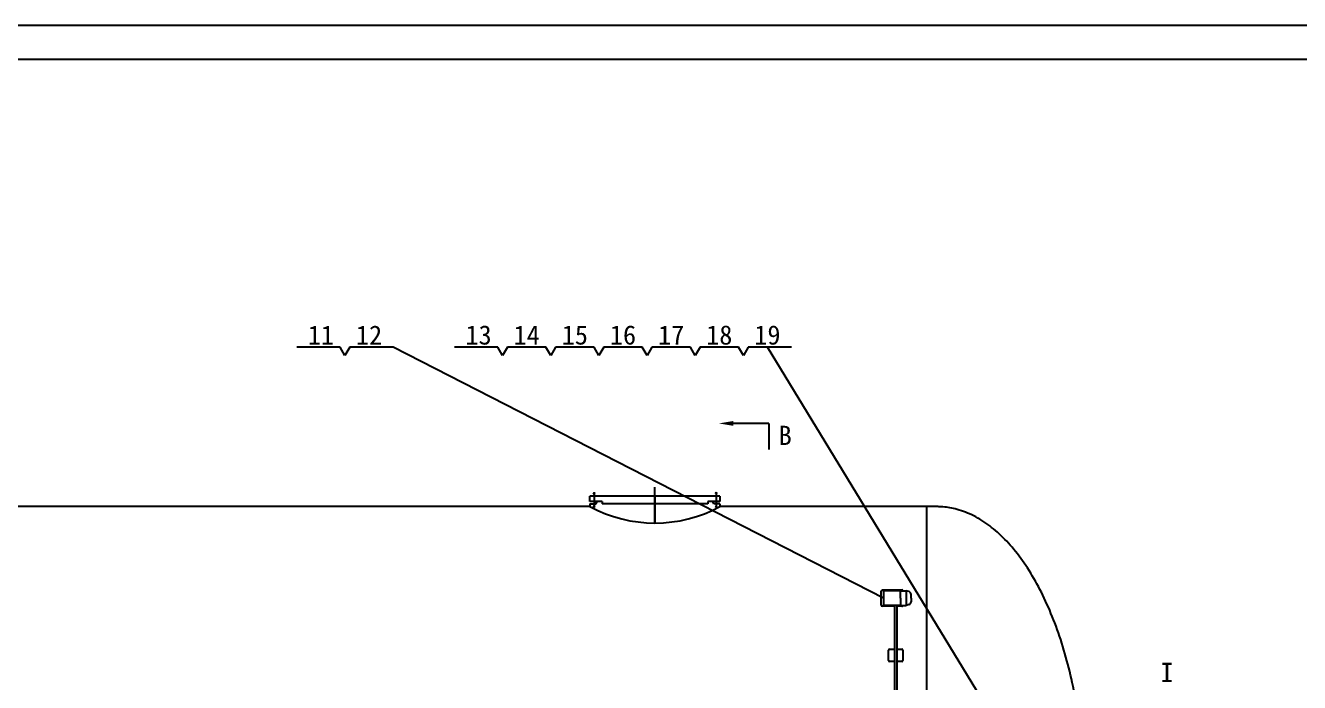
# Model space of a CAD drawing. Extents: x -95531 to 19990, y -17330 to 843.
# Drawn here: x -44698.9 to -44434.3, y -8165.8 to -8029.3 of the extents above; entities that cross this region are included whole.
import ezdxf

# ---------------------------------------------------------------- set-up
doc = ezdxf.new("R2010")
doc.units = 0
doc.linetypes.add('CENTERX2', pattern=[101.6, 63.5, -12.7, 12.7, -12.7])
doc.layers.get('0').update_dxf_attribs({"linetype": 'CONTINUOUS'})
doc.layers.get('DEFPOINTS').update_dxf_attribs({"linetype": 'CONTINUOUS'})
for name, color, linetype in [('1', 5, 'CONTINUOUS'), ('2', 1, 'CONTINUOUS'), ('LAYER1', 1, 'CONTINUOUS'), ('LAYER2', 2, 'CONTINUOUS'), ('LAYER3', 5, 'CONTINUOUS'), ('LAYER6', 7, 'CENTERX2')]:
    doc.layers.add(name, color=color, linetype=linetype)
doc.styles.get("Standard").update_dxf_attribs({"font": 'SimSun.ttf', "height": 4})

msp = doc.modelspace()

# ---------------------------------------------------------------- hatches: boundary and pattern name
at = {"layer": 'LAYER2'}
h = msp.add_hatch(dxfattribs=at)
h.set_pattern_fill('ANSI31', color=256, scale=0.5, style=0)
h.set_pattern_definition([(45, (-44936.9317, -8100.342), (-1.122532, 1.122532), [])])
h.paths.add_polyline_path([(-44580.80289, -8128.19916), (-44580.80289, -8127.09916), (-44581.69628, -8127.09916), (-44581.69628, -8128.19916)])

# ---------------------------------------------------------------- linework, layer by layer
at = {"color": 5, "linetype": 'ByBlock'}
msp.add_line((-44544.56342, -8112.00809), (-44551.93992, -8112.00809), dxfattribs=at)
msp.add_solid([(-44551.93992, -8111.50809), (-44551.93992, -8112.50809), (-44554.93992, -8112.00809)], dxfattribs=at)
at = {"layer": '1', "color": 2}
for p, q in [((-43998.45906, -8029.33823), (-45259.45906, -8029.33823)), ((-44580.61003, -8126.68175), (-44581.0113, -8126.42657)), ((-44581.00042, -8126.67409), (-44580.58945, -8126.43485)), ((-44555.2628, -8126.62546), (-44555.66407, -8126.37028)), ((-44555.65319, -8126.6178), (-44555.24222, -8126.37856)), ((-44580.61003, -8129.38364), (-44581.0113, -8129.12846)), ((-44581.00042, -8129.37598), (-44580.58945, -8129.13673)), ((-44555.2628, -8129.49622), (-44555.66407, -8129.24104)), ((-44555.65319, -8129.48856), (-44555.24222, -8129.24931))]:
    msp.add_line(p, q, dxfattribs=at)
at = {"layer": '1', "color": 1}
for p, q in [((-44554.69628, -8127.09916), (-44581.69628, -8127.09916)), ((-44581.69628, -8128.19916), (-44581.69628, -8127.09916)), ((-44581.69628, -8128.69916), (-44581.69628, -8129.29916)), ((-44581.69628, -8128.69916), (-44580.41464, -8128.69916)), ((-44580.41464, -8128.69916), (-44580.19628, -8128.19916)), ((-44578.19628, -8128.69916), (-44579.19628, -8128.69916)), ((-44557.19628, -8128.69916), (-44578.19628, -8128.69916)), ((-44554.69628, -8128.19916), (-44557.19628, -8128.19916)), ((-44557.19628, -8128.19916), (-44557.19628, -8128.69916)), ((-44555.97791, -8128.69916), (-44556.19628, -8128.19916)), ((-44554.69628, -8128.69916), (-44555.97791, -8128.69916)), ((-44554.69628, -8127.09916), (-44554.69628, -8128.19916)), ((-44554.69628, -8128.69916), (-44554.69628, -8129.29916))]:
    msp.add_line(p, q, dxfattribs=at)
at = {"layer": '2'}
msp.add_line((-44005.51907, -8036.39823), (-45234.45906, -8036.39823), dxfattribs=at)
at = {"layer": 'DEFPOINTS', "color": 5, "linetype": 'ByBlock'}
msp.add_point((-44554.93992, -8112.00809), dxfattribs=at)
msp.add_point((-44554.93992, -8112.00809), dxfattribs=at)
at = {"layer": 'LAYER1'}
for p, q in [((-44633.58256, -8096.16173), (-44642.58256, -8096.16173)), ((-44622.58256, -8096.16173), (-44631.58256, -8096.16173)), ((-44600.8387, -8096.16173), (-44609.8387, -8096.16173)), ((-44590.8387, -8096.16173), (-44598.8387, -8096.16173)), ((-44580.8387, -8096.16173), (-44588.8387, -8096.16173)), ((-44570.8387, -8096.16173), (-44578.8387, -8096.16173)), ((-44560.8387, -8096.16173), (-44568.8387, -8096.16173)), ((-44550.8387, -8096.16173), (-44558.8387, -8096.16173)), ((-44539.8387, -8096.16173), (-44548.8387, -8096.16173)), ((-44581.69628, -8129.29916), (-44851.60058, -8129.29916)), ((-44579.19628, -8128.19916), (-44581.69628, -8128.19916)), ((-44579.19628, -8128.19916), (-44579.19628, -8128.69916)), ((-44509.69628, -8129.29916), (-44554.69628, -8129.29916)), ((-44511.69628, -8250.69916), (-44511.69628, -8129.29916)), ((-44521.19628, -8149.74916), (-44521.19628, -8146.86443)), ((-44520.94628, -8146.61443), (-44516.94628, -8146.61443)), ((-44517.19628, -8146.79089), (-44520.69628, -8146.79089)), ((-44520.69628, -8146.79089), (-44520.69628, -8149.82269)), ((-44517.19628, -8146.79089), (-44515.99628, -8146.79089)), ((-44517.19628, -8148.30679), (-44517.19628, -8146.79089)), ((-44515.42548, -8146.96039), (-44515.99628, -8146.79089)), ((-44515.99628, -8146.79089), (-44515.99628, -8149.82269)), ((-44514.99628, -8148.30679), (-44514.99628, -8147.53557)), ((-44518.44628, -8149.99916), (-44520.94628, -8149.99916)), ((-44517.19628, -8149.82269), (-44520.69628, -8149.82269)), ((-44518.44628, -8149.82269), (-44518.44628, -8250.69916)), ((-44517.94628, -8149.82269), (-44517.94628, -8250.69916)), ((-44516.94628, -8149.99916), (-44517.94628, -8149.99916)), ((-44517.19628, -8148.30679), (-44517.19628, -8149.82269)), ((-44517.19628, -8149.82269), (-44515.99628, -8149.82269)), ((-44515.42548, -8149.6532), (-44515.99628, -8149.82269)), ((-44514.99628, -8148.30679), (-44514.99628, -8149.07802)), ((-44519.69628, -8161.24916), (-44519.69628, -8159.13522)), ((-44519.44628, -8158.88522), (-44518.44628, -8158.88522)), ((-44517.94628, -8158.88522), (-44516.94628, -8158.88522)), ((-44516.69628, -8159.13522), (-44516.69628, -8161.24916)), ((-44518.44628, -8161.49916), (-44519.44628, -8161.49916)), ((-44516.94628, -8161.49916), (-44517.94628, -8161.49916))]:
    msp.add_line(p, q, dxfattribs=at)
for centre, radius, start, end in [((-44568.19628, -8104.19769), 28.50147, 241.7278764, 298.2721236), ((-44520.94628, -8146.86443), 0.25, 90, 180), ((-44516.94628, -8146.86443), 0.25, 17.1062555, 90), ((-44515.59628, -8147.53557), 0.6, 0, 73.4612131), ((-44520.94628, -8149.74916), 0.25, 180, 270), ((-44516.94628, -8149.74916), 0.25, 270, 342.8937445), ((-44515.59628, -8149.07802), 0.6, 286.5387869, 0), ((-44519.44628, -8159.13522), 0.25, 90, 180), ((-44516.94628, -8159.13522), 0.25, 0, 90), ((-44519.44628, -8161.24916), 0.25, 180, 270), ((-44516.94628, -8161.24916), 0.25, 270, 0)]:
    msp.add_arc(centre, radius, start, end, dxfattribs=at)
msp.add_open_spline([(-44479.18972, -8183.17649), (-44479.30555, -8181.14054), (-44479.47326, -8179.11624), (-44479.93275, -8174.91088), (-44480.23528, -8172.73445), (-44480.96037, -8168.46178), (-44481.38292, -8166.36553), (-44482.34301, -8162.27909), (-44482.88054, -8160.2889), (-44484.06425, -8156.43906), (-44484.71043, -8154.57943), (-44486.1039, -8151.01357), (-44486.8512, -8149.30735), (-44488.43839, -8146.06924), (-44489.27829, -8144.53736), (-44491.04136, -8141.66678), (-44491.96453, -8140.32809), (-44493.88422, -8137.86062), (-44494.88075, -8136.73184), (-44496.9367, -8134.69899), (-44497.99616, -8133.79491), (-44500.1667, -8132.22465), (-44501.27783, -8131.55848), (-44503.53864, -8130.47583), (-44504.68835, -8130.05941), (-44506.80695, -8129.53581), (-44507.77226, -8129.38729), (-44509.0583, -8129.30888), (-44509.37729, -8129.29916), (-44509.69628, -8129.29916)], degree=3, knots=[4.825679654, 4.825679654, 4.825679654, 4.825679654, 4.927531234, 4.927531234, 5.039595215, 5.039595215, 5.151659195, 5.151659195, 5.263723176, 5.263723176, 5.375787156, 5.375787156, 5.487851136, 5.487851136, 5.599915117, 5.599915117, 5.711979097, 5.711979097, 5.824043077, 5.824043077, 5.936107058, 5.936107058, 6.048171038, 6.048171038, 6.160235019, 6.160235019, 6.252708919, 6.252708919, 6.283185307, 6.283185307, 6.283185307, 6.283185307], dxfattribs=at)
at = {"layer": 'LAYER3'}
for p, q in [((-44632.58256, -8097.89378), (-44633.58256, -8096.16173)), ((-44631.58256, -8096.16173), (-44632.58256, -8097.89378)), ((-44520.69628, -8148.30679), (-44622.58256, -8096.16173)), ((-44599.8387, -8097.89378), (-44600.8387, -8096.16173)), ((-44598.8387, -8096.16173), (-44599.8387, -8097.89378)), ((-44589.8387, -8097.89378), (-44590.8387, -8096.16173)), ((-44588.8387, -8096.16173), (-44589.8387, -8097.89378)), ((-44579.8387, -8097.89378), (-44580.8387, -8096.16173)), ((-44578.8387, -8096.16173), (-44579.8387, -8097.89378)), ((-44569.8387, -8097.89378), (-44570.8387, -8096.16173)), ((-44568.8387, -8096.16173), (-44569.8387, -8097.89378)), ((-44559.8387, -8097.89378), (-44560.8387, -8096.16173)), ((-44558.8387, -8096.16173), (-44559.8387, -8097.89378)), ((-44549.8387, -8097.89378), (-44550.8387, -8096.16173)), ((-44548.8387, -8096.16173), (-44549.8387, -8097.89378)), ((-44491.27623, -8184.05926), (-44544.8387, -8096.16173)), ((-44544.56342, -8112.00809), (-44544.56342, -8117.39677)), ((-44544.56342, -8112.00809), (-44544.56342, -8117.39677))]:
    msp.add_line(p, q, dxfattribs=at)
at = {"layer": 'LAYER6', "ltscale": 0.5}
for p, q in [((-44580.80289, -8126.3221), (-44580.80289, -8129.44533)), ((-44555.45566, -8126.29219), (-44555.45566, -8129.65348))]:
    msp.add_line(p, q, dxfattribs=at)
at = {"layer": 'LAYER6'}
for p, q in [((-44568.19628, -8132.69916), (-44568.19628, -8125.27684)), ((-44568.19628, -8127.09916), (-44568.19628, -8132.69916)), ((-44568.19628, -8127.09916), (-44568.19628, -8132.69916))]:
    msp.add_line(p, q, dxfattribs=at)

# ---------------------------------------------------------------- texts
at = {"layer": 'LAYER3', "char_height": 4}
for s, insert, width, attachment_point in [('11', (-44637.58256, -8093.66173), 10, 5), ('12', (-44627.58256, -8093.66173), 10, 5), ('13', (-44604.8387, -8093.66173), 10, 5), ('14', (-44594.8387, -8093.66173), 10, 5), ('15', (-44584.8387, -8093.66173), 10, 5), ('16', (-44574.8387, -8093.66173), 10, 5), ('17', (-44564.8387, -8093.66173), 10, 5), ('18', (-44554.8387, -8093.66173), 10, 5), ('19', (-44544.8387, -8093.66173), 10, 5), ('B', (-44542.50055, -8112.49947), 5.8656, 1), ('I', (-44463.20122, -8161.74586), 9.5709, 1)]:
    msp.add_mtext(s, dxfattribs=dict(at, insert=insert, width=width, attachment_point=attachment_point))

doc.saveas('drawing.dxf')
